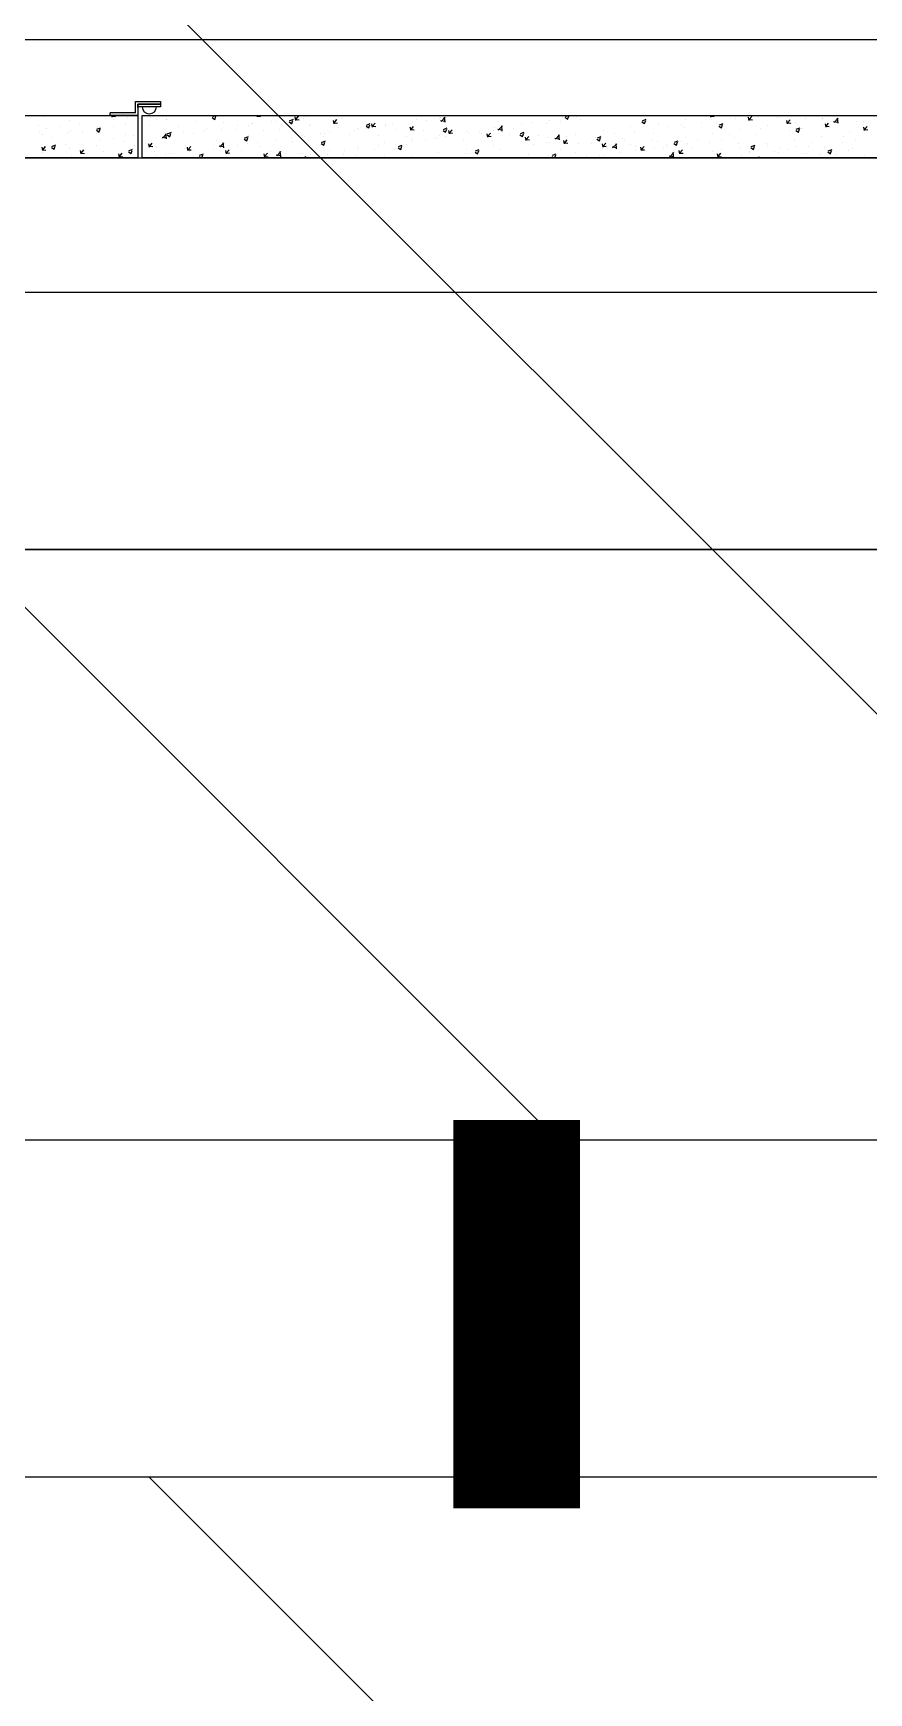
# Model space of a CAD drawing. Extents: x 758840 to 1108724, y -102573 to 143521.
# Drawn here: x 854416 to 855407, y 68672 to 70640 of the extents above; entities that cross this region are included whole.
import ezdxf
from ezdxf.xclip import XClip

# ---------------------------------------------------------------- set-up
doc = ezdxf.new("R2010")
doc.units = 0
doc.header["$LTSCALE"] = 1000
doc.header["$MEASUREMENT"] = 0
for name, color, linetype in [('02电气-设备', 255, 'Continuous'), ('02电气-设备基础', 252, 'Continuous'), ('电缆沟', 2, 'Continuous'), ('钢盖板', 6, 'Continuous')]:
    doc.layers.add(name, color=color, linetype=linetype)

# ---------------------------------------------------------------- blocks, each defined once
blk = doc.blocks.new('BD4-PAL0101-HVPM01')
at = {"layer": '02电气-设备'}
for p, q in [((8385828.9, -4143730.9), (8385828.9, -4143727.9)), ((8385828.9, -4143727.9), (8385858.9, -4143727.9)), ((8385828.9, -4143741.4), (8385828.9, -4143727.9)), ((8385828.9, -4143727.9), (8385831.9, -4143727.9)), ((8385858.9, -4143727.9), (8385858.9, -4143730.9)), ((8384589.4, -4143744.4), (8385831.9, -4143744.4)), ((8385720, -4143745.7), (8385720, -4143745.7)), ((8385828.9, -4143741.4), (8385798.9, -4143741.4)), ((8385798.9, -4143744.4), (8385798.9, -4143741.4)), ((8385831.9, -4143744.4), (8385798.9, -4143744.4)), ((8385801.3, -4143746.2), (8385801, -4143744.4)), ((8385801.4, -4143745.1), (8385802, -4143744.4)), ((8385801.4, -4143745.2), (8385805.2, -4143745.5)), ((8385803.3, -4143748.7), (8385803.3, -4143748.7)), ((8385819.2, -4143746.6), (8385819.2, -4143746.6)), ((8385858.9, -4143730.9), (8385831.9, -4143730.9)), ((8385831.9, -4143730.9), (8385831.9, -4143744.4)), ((8385831.9, -4143734.7), (8385831.9, -4143730.9)), ((8385831.9, -4143730.9), (8385858.9, -4143730.9)), ((8385858.9, -4143733.9), (8385831.9, -4143733.9)), ((8385831.9, -4143744.4), (8385831.9, -4143794.4)), ((8385836.9, -4143744.4), (8387079.9, -4143744.4)), ((8385836.9, -4143794.4), (8385836.9, -4143744.4)), ((8385847, -4143747.3), (8385847, -4143747.3)), ((8385854, -4143748.7), (8385854, -4143748.7)), ((8385858.9, -4143730.9), (8385858.9, -4143733.9)), ((8385866, -4143748.8), (8385866, -4143748.8)), ((8385866.1, -4143749.5), (8385866.1, -4143749.5)), ((8385920, -4143746.8), (8385923.2, -4143749)), ((8385920.6, -4143745.6), (8385923.7, -4143744.4)), ((8385923.2, -4143749), (8385924.4, -4143745.1)), ((8385973.6, -4143746.1), (8385973.3, -4143744.4)), ((8385973.7, -4143745), (8385974.2, -4143744.4)), ((8385973.7, -4143745.1), (8385977.5, -4143745.4)), ((8386011.8, -4143750.7), (8386016.3, -4143748.9)), ((8386019.1, -4143750.1), (8386018.4, -4143746.1)), ((8386019.2, -4143749), (8386022.3, -4143745.3)), ((8386019.2, -4143749), (8386023, -4143749.4)), ((8386028.4, -4143747.4), (8386028.4, -4143747.4)), ((8386030.5, -4143746), (8386030.5, -4143746)), ((8386064.8, -4143752.9), (8386067.8, -4143749.3)), ((8386073.6, -4143748.4), (8386073.6, -4143748.4)), ((8386162.8, -4143749.7), (8386162.8, -4143749.7)), ((8386189.8, -4143747.9), (8386189.8, -4143747.9)), ((8386190.4, -4143746.4), (8386190.4, -4143746.4)), ((8386191.5, -4143751.4), (8386196.5, -4143746.2)), ((8386196.4, -4143752.4), (8386195.7, -4143746.3)), ((8386213.9, -4143744.7), (8386213.9, -4143744.7)), ((8386319.9, -4143749.8), (8386319.9, -4143749.8)), ((8386335.2, -4143746.5), (8386335.2, -4143746.5)), ((8386338.4, -4143746.7), (8386341.6, -4143748.8)), ((8386339, -4143745.4), (8386341.7, -4143744.4)), ((8386341.5, -4143748.8), (8386342.8, -4143745)), ((8386351.9, -4143745.7), (8386351.9, -4143745.7)), ((8386357.3, -4143748.7), (8386357.3, -4143748.7)), ((8386430.2, -4143750.5), (8386434.7, -4143748.8)), ((8386481.8, -4143748.8), (8386481.8, -4143748.8)), ((8386511.3, -4143746.2), (8386511, -4143744.4)), ((8386511.4, -4143745), (8386512, -4143744.4)), ((8386511.4, -4143745.1), (8386515.2, -4143745.4)), ((8386540.8, -4143747.4), (8386540.8, -4143747.4)), ((8386554.8, -4143746.2), (8386554.8, -4143746.2)), ((8386556.9, -4143750.2), (8386556.2, -4143746.2)), ((8386556.5, -4143745.7), (8386556.5, -4143745.7)), ((8386556.7, -4143745.3), (8386556.7, -4143745.3)), ((8386557, -4143749), (8386560, -4143745.4)), ((8386557, -4143749.1), (8386560.8, -4143749.4)), ((8386590.3, -4143747.1), (8386590.3, -4143747.1)), ((8386602.5, -4143753), (8386605.6, -4143749.4)), ((8386624.2, -4143748.5), (8386624.2, -4143748.5)), ((8386643.4, -4143748.1), (8386643.4, -4143748.1)), ((8386644.1, -4143747.4), (8386644.1, -4143747.4)), ((8386657.5, -4143752.6), (8386662.4, -4143747.4)), ((8386662.3, -4143753.6), (8386661.6, -4143747.5)), ((8385714.2, -4143756.7), (8385714.2, -4143756.7)), ((8385715.5, -4143762.9), (8385715.5, -4143762.9)), ((8385719.3, -4143766.9), (8385719.3, -4143766.9)), ((8385723.2, -4143759.3), (8385723.2, -4143759.3)), ((8385739.1, -4143757.2), (8385739.1, -4143757.2)), ((8385749.4, -4143764.3), (8385749.4, -4143764.3)), ((8385751.2, -4143750.3), (8385751.2, -4143750.3)), ((8385751.9, -4143762.4), (8385751.9, -4143762.4)), ((8385763.2, -4143754), (8385763.2, -4143754)), ((8385766.5, -4143764.3), (8385766.5, -4143764.3)), ((8385782.8, -4143761.8), (8385786, -4143764)), ((8385783.3, -4143765.7), (8385783.3, -4143765.7)), ((8385783.4, -4143760.5), (8385787.8, -4143758.8)), ((8385783.9, -4143758.3), (8385783.9, -4143758.3)), ((8385786, -4143763.9), (8385787.2, -4143760.1)), ((8385803.5, -4143757.9), (8385803.5, -4143757.9)), ((8385816.9, -4143753.6), (8385816.9, -4143753.6)), ((8385817.2, -4143767.2), (8385817.2, -4143767.2)), ((8385826.5, -4143768.5), (8385826.5, -4143768.5)), ((8385845.6, -4143756.6), (8385845.6, -4143756.6)), ((8385861.1, -4143771.2), (8385866, -4143766.1)), ((8385865.9, -4143772.2), (8385865.2, -4143766.1)), ((8385866.7, -4143767.3), (8385869.8, -4143769.5)), ((8385867.2, -4143766), (8385871.7, -4143764.3)), ((8385869.8, -4143769.4), (8385871.1, -4143765.6)), ((8385870.4, -4143767.1), (8385870.4, -4143767.1)), ((8385879.5, -4143758), (8385879.5, -4143758)), ((8385886.3, -4143765), (8385886.3, -4143765)), ((8385898.2, -4143765.2), (8385898.2, -4143765.2)), ((8385900, -4143750.9), (8385900, -4143750.9)), ((8385910.4, -4143761.8), (8385910.4, -4143761.8)), ((8385913.4, -4143759.4), (8385913.4, -4143759.4)), ((8385930.8, -4143760.7), (8385930.8, -4143760.7)), ((8385933.9, -4143752.3), (8385933.9, -4143752.3)), ((8385947.3, -4143760.9), (8385947.3, -4143760.9)), ((8385950.5, -4143756.5), (8385950.5, -4143756.5)), ((8385958.5, -4143771.1), (8385962.9, -4143769.4)), ((8385962.5, -4143767.5), (8385962.5, -4143767.5)), ((8385962.8, -4143756.6), (8385962.8, -4143756.6)), ((8385966.4, -4143754.4), (8385966.4, -4143754.4)), ((8385967.8, -4143753.8), (8385967.8, -4143753.8)), ((8385981.2, -4143762.3), (8385981.2, -4143762.3)), ((8385990.4, -4143751.3), (8385990.4, -4143751.3)), ((8385995.8, -4143751.9), (8385995.8, -4143751.9)), ((8385999.5, -4143761.2), (8385999.5, -4143761.2)), ((8386001.7, -4143755.2), (8386001.7, -4143755.2)), ((8386011.3, -4143751.9), (8386014.4, -4143754.1)), ((8386014.4, -4143754), (8386015.7, -4143750.2)), ((8386015.1, -4143763.7), (8386015.1, -4143763.7)), ((8386027.7, -4143768.6), (8386027.7, -4143768.6)), ((8386029.7, -4143768.9), (8386029.7, -4143768.9)), ((8386035.6, -4143756.6), (8386035.6, -4143756.6)), ((8386036.5, -4143754.8), (8386036.5, -4143754.8)), ((8386049, -4143765.2), (8386049, -4143765.2)), ((8386051.7, -4143768.7), (8386051.7, -4143768.7)), ((8386053.8, -4143765.8), (8386053.8, -4143765.8)), ((8386059.7, -4143764.5), (8386059.7, -4143764.5)), ((8386064.7, -4143754.1), (8386064, -4143750.1)), ((8386064.8, -4143753), (8386068.6, -4143753.4)), ((8386069.5, -4143758.1), (8386069.5, -4143758.1)), ((8386082.9, -4143766.6), (8386082.9, -4143766.6)), ((8386088.8, -4143762.4), (8386088.8, -4143762.4)), ((8386092.7, -4143759.7), (8386092.7, -4143759.7)), ((8386093.9, -4143760.5), (8386093.9, -4143760.5)), ((8386102.5, -4143757), (8386105.7, -4143759.1)), ((8386103.1, -4143755.7), (8386107.5, -4143754)), ((8386103.4, -4143759.5), (8386103.4, -4143759.5)), ((8386105.7, -4143759.1), (8386107, -4143755.3)), ((8386110.2, -4143758.1), (8386109.5, -4143754.1)), ((8386109.8, -4143758.4), (8386109.8, -4143758.4)), ((8386110.3, -4143756.9), (8386113.4, -4143753.3)), ((8386110.3, -4143757), (8386114.1, -4143757.4)), ((8386116.8, -4143768), (8386116.8, -4143768)), ((8386125.3, -4143755.3), (8386125.3, -4143755.3)), ((8386125.8, -4143756), (8386125.8, -4143756)), ((8386133.8, -4143755.2), (8386133.8, -4143755.2)), ((8386137.3, -4143760.9), (8386137.3, -4143760.9)), ((8386150.7, -4143769.5), (8386150.7, -4143769.5)), ((8386155.8, -4143762.1), (8386155, -4143758.1)), ((8386155.9, -4143760.9), (8386158.9, -4143757.3)), ((8386155.9, -4143761), (8386159.7, -4143761.3)), ((8386157.4, -4143751.2), (8386157.4, -4143751.2)), ((8386171.2, -4143762.4), (8386171.2, -4143762.4)), ((8386173.9, -4143750), (8386173.9, -4143750)), ((8386189.6, -4143767.6), (8386189.6, -4143767.6)), ((8386190.9, -4143750.1), (8386196.6, -4143751)), ((8386193.8, -4143762.1), (8386196.9, -4143764.2)), ((8386194.4, -4143760.8), (8386198.8, -4143759.1)), ((8386196.9, -4143764.2), (8386198.2, -4143760.4)), ((8386201.3, -4143766), (8386200.6, -4143762.1)), ((8386201.4, -4143764.9), (8386204.5, -4143761.3)), ((8386201.4, -4143765), (8386205.2, -4143765.3)), ((8386205.1, -4143763.8), (8386205.1, -4143763.8)), ((8386222.2, -4143763.1), (8386222.2, -4143763.1)), ((8386224.1, -4143765.5), (8386224.1, -4143765.5)), ((8386237.3, -4143764.5), (8386237.3, -4143764.5)), ((8386239, -4143765.2), (8386239, -4143765.2)), ((8386246.9, -4143770), (8386246.1, -4143766)), ((8386247, -4143768.9), (8386250, -4143765.2)), ((8386247, -4143769), (8386250.7, -4143769.3)), ((8386253.2, -4143762.4), (8386253.2, -4143762.4)), ((8386254.3, -4143759), (8386254.3, -4143759)), ((8386258.7, -4143760.6), (8386264.3, -4143761.5)), ((8386259.3, -4143761.9), (8386264.2, -4143756.7)), ((8386261.2, -4143759.2), (8386261.2, -4143759.2)), ((8386264.1, -4143762.9), (8386263.4, -4143756.8)), ((8386272.9, -4143766.7), (8386272.9, -4143766.7)), ((8386277.2, -4143759.2), (8386277.2, -4143759.2)), ((8386285, -4143767.2), (8386288.2, -4143769.3)), ((8386285.6, -4143765.9), (8386290.1, -4143764.2)), ((8386287.3, -4143754.3), (8386287.3, -4143754.3)), ((8386288.2, -4143769.3), (8386289.5, -4143765.5)), ((8386292.5, -4143772.9), (8386295.6, -4143769.2)), ((8386298.2, -4143752.8), (8386298.2, -4143752.8)), ((8386306.8, -4143768.1), (8386306.8, -4143768.1)), ((8386317.3, -4143753.9), (8386317.3, -4143753.9)), ((8386327.1, -4143772.4), (8386332, -4143767.3)), ((8386331.9, -4143773.4), (8386331.2, -4143767.4)), ((8386333.2, -4143751.8), (8386333.2, -4143751.8)), ((8386340.7, -4143769.5), (8386340.7, -4143769.5)), ((8386351.2, -4143766.9), (8386351.2, -4143766.9)), ((8386376.9, -4143771), (8386381.3, -4143769.3)), ((8386380.7, -4143768.4), (8386380.7, -4143768.4)), ((8386384.1, -4143762.1), (8386384.1, -4143762.1)), ((8386396.6, -4143766.3), (8386396.6, -4143766.3)), ((8386416.7, -4143757.6), (8386416.7, -4143757.6)), ((8386420.6, -4143763.2), (8386420.6, -4143763.2)), ((8386429.7, -4143751.8), (8386432.8, -4143753.9)), ((8386432.8, -4143753.9), (8386434.1, -4143750.1)), ((8386443.7, -4143765.3), (8386443.7, -4143765.3)), ((8386448.8, -4143753.6), (8386448.8, -4143753.6)), ((8386460.7, -4143757.9), (8386460.7, -4143757.9)), ((8386476.6, -4143755.8), (8386476.6, -4143755.8)), ((8386480.7, -4143758.9), (8386480.7, -4143758.9)), ((8386500.7, -4143752.6), (8386500.7, -4143752.6)), ((8386513.6, -4143765.5), (8386513.6, -4143765.5)), ((8386517.8, -4143752.6), (8386517.8, -4143752.6)), ((8386520.9, -4143756.9), (8386524.1, -4143759)), ((8386521.5, -4143755.6), (8386525.9, -4143753.9)), ((8386524.1, -4143759), (8386525.3, -4143755.2)), ((8386533, -4143766.5), (8386533, -4143766.5)), ((8386545.7, -4143761.4), (8386545.7, -4143761.4)), ((8386564, -4143767.1), (8386564, -4143767.1)), ((8386570, -4143760.2), (8386570, -4143760.2)), ((8386578.7, -4143756.7), (8386578.7, -4143756.7)), ((8386602.4, -4143754.1), (8386601.7, -4143750.2)), ((8386602.5, -4143753.1), (8386606.3, -4143753.4)), ((8386604.1, -4143761.9), (8386604.1, -4143761.9)), ((8386607, -4143753.8), (8386607, -4143753.8)), ((8386611.3, -4143752.2), (8386611.3, -4143752.2)), ((8386612.2, -4143762), (8386615.3, -4143764.1)), ((8386612.7, -4143760.7), (8386617.2, -4143759)), ((8386615.3, -4143764.1), (8386616.6, -4143760.2)), ((8386620, -4143759.8), (8386620, -4143759.8)), ((8386642.6, -4143769.3), (8386642.6, -4143769.3)), ((8386644.1, -4143756.6), (8386644.1, -4143756.6)), ((8386648, -4143758.1), (8386647.2, -4143754.1)), ((8386648.1, -4143757), (8386651.1, -4143753.3)), ((8386648.1, -4143757.1), (8386651.9, -4143757.4)), ((8386656.9, -4143751.3), (8386662.5, -4143752.2)), ((8386658.1, -4143750), (8386658.1, -4143750)), ((8386675.6, -4143764.5), (8386675.6, -4143764.5)), ((8386684.2, -4143751.3), (8386684.2, -4143751.3)), ((8386692, -4143751.4), (8386692, -4143751.4)), ((8386693.5, -4143762.1), (8386692.8, -4143758.1)), ((8386693.6, -4143761), (8386696.7, -4143757.3)), ((8386693.6, -4143761.1), (8386697.4, -4143761.4)), ((8385719, -4143786), (8385718.3, -4143782)), ((8385718.5, -4143788), (8385718.5, -4143788)), ((8385719.1, -4143784.9), (8385722.2, -4143781.2)), ((8385719.1, -4143785), (8385722.9, -4143785.3)), ((8385722.4, -4143782.2), (8385722.4, -4143782.2)), ((8385729.4, -4143770.6), (8385729.4, -4143770.6)), ((8385729.4, -4143782.3), (8385732.6, -4143784.4)), ((8385730, -4143781), (8385734.5, -4143779.3)), ((8385732.6, -4143784.4), (8385733.9, -4143780.6)), ((8385746.4, -4143779), (8385746.4, -4143779)), ((8385751.1, -4143783.5), (8385751.1, -4143783.5)), ((8385764.6, -4143790), (8385763.9, -4143786)), ((8385764.7, -4143788.9), (8385767.7, -4143785.2)), ((8385764.7, -4143788.9), (8385768.5, -4143789.3)), ((8385783.2, -4143779.5), (8385783.2, -4143779.5)), ((8385786.5, -4143773.8), (8385786.5, -4143773.8)), ((8385790.7, -4143786.5), (8385790.7, -4143786.5)), ((8385802.4, -4143771.7), (8385802.4, -4143771.7)), ((8385810.2, -4143792.8), (8385813.3, -4143789.2)), ((8385816.1, -4143774.7), (8385816.1, -4143774.7)), ((8385820.7, -4143787.4), (8385823.9, -4143789.5)), ((8385821.3, -4143786.1), (8385825.7, -4143784.4)), ((8385823.9, -4143789.5), (8385825.1, -4143785.7)), ((8385827.7, -4143780.2), (8385827.7, -4143780.2)), ((8385845.8, -4143781.9), (8385845, -4143777.9)), ((8385845.8, -4143780.9), (8385849.6, -4143781.2)), ((8385845.9, -4143780.8), (8385848.9, -4143777.1)), ((8385851.4, -4143786.6), (8385851.4, -4143786.6)), ((8385853.5, -4143781.8), (8385853.5, -4143781.8)), ((8385860.5, -4143769.9), (8385866.1, -4143770.8)), ((8385865.2, -4143769.9), (8385865.2, -4143769.9)), ((8385887.4, -4143783.2), (8385887.4, -4143783.2)), ((8385888.4, -4143780.2), (8385888.4, -4143780.2)), ((8385891.3, -4143785.9), (8385890.6, -4143781.9)), ((8385891.4, -4143784.8), (8385894.5, -4143781.1)), ((8385891.4, -4143784.9), (8385895.2, -4143785.2)), ((8385893.7, -4143786.9), (8385893.7, -4143786.9)), ((8385897.4, -4143786.3), (8385897.4, -4143786.3)), ((8385921.3, -4143784.6), (8385921.3, -4143784.6)), ((8385925.4, -4143773.9), (8385925.4, -4143773.9)), ((8385928.3, -4143780.4), (8385933.9, -4143781.3)), ((8385928.9, -4143781.7), (8385933.8, -4143776.6)), ((8385930, -4143781.8), (8385930, -4143781.8)), ((8385933.7, -4143782.7), (8385933, -4143776.7)), ((8385933.8, -4143781.6), (8385933.8, -4143781.6)), ((8385936.9, -4143789.9), (8385936.1, -4143785.9)), ((8385936.9, -4143788.8), (8385940, -4143785.1)), ((8385936.9, -4143788.8), (8385940.7, -4143789.2)), ((8385940.6, -4143787.8), (8385940.6, -4143787.8)), ((8385949.7, -4143779.5), (8385949.7, -4143779.5)), ((8385955.2, -4143786.1), (8385955.2, -4143786.1)), ((8385957.9, -4143772.4), (8385961.1, -4143774.5)), ((8385961.1, -4143774.5), (8385962.3, -4143770.7)), ((8385962.1, -4143777.8), (8385962.1, -4143777.8)), ((8385973.7, -4143776.3), (8385973.7, -4143776.3)), ((8385977.7, -4143781.5), (8385977.7, -4143781.5)), ((8385982.5, -4143792.7), (8385985.6, -4143789.1)), ((8385989.1, -4143787.5), (8385989.1, -4143787.5)), ((8385995.1, -4143773), (8385995.1, -4143773)), ((8385996.6, -4143792.2), (8386001.6, -4143787.1)), ((8386001.5, -4143793.2), (8386000.8, -4143787.2)), ((8386013.8, -4143771), (8386013.8, -4143771)), ((8386014.7, -4143775.1), (8386014.7, -4143775.1)), ((8386023, -4143788.9), (8386023, -4143788.9)), ((8386049.2, -4143777.5), (8386052.3, -4143779.6)), ((8386049.7, -4143776.2), (8386054.2, -4143774.5)), ((8386052.3, -4143779.6), (8386053.6, -4143775.8)), ((8386059, -4143785.6), (8386059, -4143785.6)), ((8386077.2, -4143785.5), (8386077.2, -4143785.5)), ((8386091.9, -4143780.9), (8386091.9, -4143780.9)), ((8386093.1, -4143783.4), (8386093.1, -4143783.4)), ((8386113, -4143784.6), (8386113, -4143784.6)), ((8386117.1, -4143780.3), (8386117.1, -4143780.3)), ((8386124.5, -4143776.4), (8386124.5, -4143776.4)), ((8386140.4, -4143782.6), (8386143.6, -4143784.7)), ((8386141, -4143781.3), (8386145.5, -4143779.6)), ((8386143.6, -4143784.7), (8386144.9, -4143780.9)), ((8386150.1, -4143778.3), (8386150.1, -4143778.3)), ((8386156.6, -4143772.3), (8386156.6, -4143772.3)), ((8386157.2, -4143775), (8386157.2, -4143775)), ((8386173.1, -4143772.9), (8386173.1, -4143772.9)), ((8386184.6, -4143770.9), (8386184.6, -4143770.9)), ((8386187.1, -4143771.9), (8386187.1, -4143771.9)), ((8386188.8, -4143788.7), (8386188.8, -4143788.7)), ((8386197.2, -4143769.7), (8386197.2, -4143769.7)), ((8386218.5, -4143772.3), (8386218.5, -4143772.3)), ((8386221.4, -4143784.2), (8386221.4, -4143784.2)), ((8386231.7, -4143787.7), (8386234.8, -4143789.8)), ((8386232.3, -4143786.4), (8386236.7, -4143784.7)), ((8386234.8, -4143789.8), (8386236.1, -4143785.9)), ((8386236.5, -4143787.4), (8386236.5, -4143787.4)), ((8386252.4, -4143773.8), (8386252.4, -4143773.8)), ((8386253.5, -4143780.2), (8386253.5, -4143780.2)), ((8386260.5, -4143784.2), (8386260.5, -4143784.2)), ((8386286.3, -4143775.2), (8386286.3, -4143775.2)), ((8386286.5, -4143775.4), (8386286.5, -4143775.4)), ((8386292.4, -4143774), (8386291.7, -4143770)), ((8386292.5, -4143773), (8386296.3, -4143773.3)), ((8386300.6, -4143779), (8386300.6, -4143779)), ((8386316.5, -4143776.9), (8386316.5, -4143776.9)), ((8386319.1, -4143770.9), (8386319.1, -4143770.9)), ((8386320.2, -4143776.6), (8386320.2, -4143776.6)), ((8386326.5, -4143771.1), (8386332.1, -4143772)), ((8386332.6, -4143784.4), (8386332.6, -4143784.4)), ((8386338, -4143778), (8386337.2, -4143774)), ((8386338, -4143776.9), (8386341.8, -4143777.3)), ((8386338.1, -4143776.9), (8386341.1, -4143773.2)), ((8386340.6, -4143773.7), (8386340.6, -4143773.7)), ((8386350.4, -4143788), (8386350.4, -4143788)), ((8386354.1, -4143778.1), (8386354.1, -4143778.1)), ((8386369.6, -4143778), (8386369.6, -4143778)), ((8386374.6, -4143771), (8386374.6, -4143771)), ((8386376.3, -4143772.3), (8386379.5, -4143774.4)), ((8386379.4, -4143774.4), (8386380.7, -4143770.6)), ((8386383.5, -4143782), (8386382.8, -4143778)), ((8386383.4, -4143783.2), (8386383.4, -4143783.2)), ((8386383.6, -4143780.8), (8386386.7, -4143777.2)), ((8386383.6, -4143780.9), (8386387.4, -4143781.3)), ((8386388, -4143779.5), (8386388, -4143779.5)), ((8386394.2, -4143781.6), (8386399.9, -4143782.5)), ((8386394.8, -4143782.9), (8386399.8, -4143777.8)), ((8386399.7, -4143783.9), (8386399, -4143777.9)), ((8386403.9, -4143788.2), (8386403.9, -4143788.2)), ((8386406.7, -4143771.6), (8386406.7, -4143771.6)), ((8386408.5, -4143772.4), (8386408.5, -4143772.4)), ((8386416, -4143778.8), (8386416, -4143778.8)), ((8386421.9, -4143780.9), (8386421.9, -4143780.9)), ((8386421.9, -4143785.6), (8386421.9, -4143785.6)), ((8386429.1, -4143786), (8386428.3, -4143782)), ((8386429.1, -4143784.8), (8386432.2, -4143781.2)), ((8386429.1, -4143784.9), (8386432.9, -4143785.2)), ((8386442.4, -4143773.8), (8386442.4, -4143773.8)), ((8386444, -4143782.9), (8386444, -4143782.9)), ((8386448.1, -4143774.7), (8386448.1, -4143774.7)), ((8386455.8, -4143782.4), (8386455.8, -4143782.4)), ((8386458.9, -4143779.2), (8386458.9, -4143779.2)), ((8386459.9, -4143780.8), (8386459.9, -4143780.8)), ((8386462.6, -4143793.4), (8386467.6, -4143788.3)), ((8386467.4, -4143794.4), (8386466.7, -4143788.4)), ((8386467.6, -4143777.4), (8386470.7, -4143779.5)), ((8386468.1, -4143776.1), (8386472.6, -4143774.4)), ((8386470.7, -4143779.5), (8386472, -4143775.6)), ((8386474.6, -4143789.9), (8386473.9, -4143786)), ((8386474.7, -4143788.8), (8386477.8, -4143785.2)), ((8386474.7, -4143788.9), (8386478.5, -4143789.2)), ((8386476.3, -4143775.3), (8386476.3, -4143775.3)), ((8386481, -4143770), (8386481, -4143770)), ((8386484, -4143777.7), (8386484, -4143777.7)), ((8386489.7, -4143783.8), (8386489.7, -4143783.8)), ((8386495.9, -4143772.9), (8386495.9, -4143772.9)), ((8386510.2, -4143776.7), (8386510.2, -4143776.7)), ((8386512.9, -4143786.6), (8386512.9, -4143786.6)), ((8386520.2, -4143792.8), (8386523.3, -4143789.1)), ((8386523.6, -4143785.2), (8386523.6, -4143785.2)), ((8386524.1, -4143772.4), (8386524.1, -4143772.4)), ((8386540, -4143770.3), (8386540, -4143770.3)), ((8386544.1, -4143778.1), (8386544.1, -4143778.1)), ((8386544.9, -4143782.6), (8386544.9, -4143782.6)), ((8386557.2, -4143788.7), (8386557.2, -4143788.7)), ((8386557.5, -4143786.7), (8386557.5, -4143786.7)), ((8386558.8, -4143782.4), (8386562, -4143784.6)), ((8386559.4, -4143781.2), (8386563.8, -4143779.5)), ((8386562, -4143784.6), (8386563.2, -4143780.7)), ((8386577.9, -4143777.8), (8386577.9, -4143777.8)), ((8386578, -4143779.6), (8386578, -4143779.6)), ((8386587.4, -4143786.9), (8386587.4, -4143786.9)), ((8386591.4, -4143788.1), (8386591.4, -4143788.1)), ((8386594.3, -4143782.4), (8386594.3, -4143782.4)), ((8386603.3, -4143784.8), (8386603.3, -4143784.8)), ((8386610.5, -4143773.3), (8386610.5, -4143773.3)), ((8386611.9, -4143781), (8386611.9, -4143781)), ((8386627.4, -4143781.6), (8386627.4, -4143781.6)), ((8386631.3, -4143776), (8386631.3, -4143776)), ((8386645.8, -4143782.4), (8386645.8, -4143782.4)), ((8386650.1, -4143787.5), (8386653.2, -4143789.7)), ((8386650.6, -4143786.3), (8386655.1, -4143784.5)), ((8386653.2, -4143789.6), (8386654.5, -4143785.8)), ((8386667.5, -4143776.4), (8386667.5, -4143776.4)), ((8386668.3, -4143769.7), (8386668.3, -4143769.7)), ((8386674.8, -4143785.6), (8386674.8, -4143785.6)), ((8386679.7, -4143783.9), (8386679.7, -4143783.9)), ((8386683.4, -4143774.3), (8386683.4, -4143774.3)), ((8381447.4, -4143794.4), (8394807.4, -4143794.4)), ((8385831.9, -4143794.4), (8384589.4, -4143794.4)), ((8385753.7, -4143792.9), (8385753.7, -4143792.9)), ((8385810.1, -4143794), (8385809.4, -4143790)), ((8385809.8, -4143793.5), (8385809.8, -4143793.5)), ((8385810.2, -4143792.9), (8385814, -4143793.3)), ((8387079.9, -4143794.4), (8385836.9, -4143794.4)), ((8385853.7, -4143792.1), (8385853.7, -4143792.1)), ((8385864.4, -4143791.1), (8385864.4, -4143791.1)), ((8385869.6, -4143790), (8385869.6, -4143790)), ((8385903.6, -4143794.2), (8385903.6, -4143794.2)), ((8385904.6, -4143792.9), (8385906.8, -4143794.4)), ((8385905.1, -4143791.6), (8385909.6, -4143789.9)), ((8385907.9, -4143794.4), (8385909, -4143791.2)), ((8385982.4, -4143793.9), (8385981.7, -4143789.9)), ((8385982.5, -4143792.8), (8385986.3, -4143793.2)), ((8385994.3, -4143794.2), (8385994.3, -4143794.2)), ((8385996, -4143790.9), (8386001.7, -4143791.8)), ((8386013, -4143794), (8386013, -4143794)), ((8386026.9, -4143789.7), (8386026.9, -4143789.7)), ((8386027.3, -4143794.4), (8386027.2, -4143793.9)), ((8386030, -4143794.4), (8386031.1, -4143793.1)), ((8386037.1, -4143790.8), (8386037.1, -4143790.8)), ((8386056.9, -4143790.4), (8386056.9, -4143790.4)), ((8386076, -4143791), (8386076, -4143791)), ((8386090.8, -4143791.8), (8386090.8, -4143791.8)), ((8386124.7, -4143793.2), (8386124.7, -4143793.2)), ((8386155.8, -4143793.5), (8386155.8, -4143793.5)), ((8386220.6, -4143789.5), (8386220.6, -4143789.5)), ((8386295.6, -4143790.7), (8386295.6, -4143790.7)), ((8386318.3, -4143792.1), (8386318.3, -4143792.1)), ((8386322.9, -4143792.8), (8386325.3, -4143794.4)), ((8386323.5, -4143791.5), (8386328, -4143789.8)), ((8386326.3, -4143794.4), (8386327.4, -4143791)), ((8386364, -4143793.5), (8386364, -4143793.5)), ((8386379.9, -4143791.4), (8386379.9, -4143791.4)), ((8386384.8, -4143791.9), (8386384.8, -4143791.9)), ((8386462, -4143792.1), (8386467.7, -4143793)), ((8386480.3, -4143791.1), (8386480.3, -4143791.1)), ((8386520.1, -4143793.9), (8386519.4, -4143790)), ((8386520.2, -4143792.9), (8386524, -4143793.2)), ((8386547.3, -4143792.2), (8386547.3, -4143792.2)), ((8386565, -4143794.4), (8386565, -4143793.9)), ((8386567.8, -4143794.4), (8386568.8, -4143793.1)), ((8386625.3, -4143789.5), (8386625.3, -4143789.5)), ((8386641.8, -4143790.4), (8386641.8, -4143790.4)), ((8386659.2, -4143791), (8386659.2, -4143791)), ((8386693.1, -4143792.4), (8386693.1, -4143792.4))]:
    blk.add_line(p, q, dxfattribs=at)
blk.add_arc((8385845.4, -4143733.9), 8.49, 180, 0, dxfattribs=at)
blk = doc.blocks.new('A$C675A25EF')
at = {"layer": '钢盖板'}
h = blk.add_hatch(dxfattribs=at)
h.set_pattern_fill('ANSI31', color=8, scale=5000, style=0)
h.set_pattern_definition([(45, (-316780.8, -189325), (-441.94174, 441.94174), [])])
h.paths.add_polyline_path([(56721.3, -23142), (62139.3, -23142), (62139.3, -23542), (56721.3, -23542)], flags=16)
h.paths.add_polyline_path([(62839.3, -23142), (171003.3, -23142), (171003.3, -23542), (62839.3, -23542)], flags=16)
h.paths.add_polyline_path([(171703.3, -23142), (177121.3, -23142), (177121.3, -23542), (171703.3, -23542)], flags=16)
h.paths.add_polyline_path([(177121.3, -47841.9), (177821.3, -47841.9), (177821.3, -24642), (178221.3, -24242), (211693.3, -24242), (211693.3, -25341.9), (211993.3, -25341.9), (211993.3, -24242), (216517.3, -24242), (216517.3, -25341.9), (216817.3, -25341.9), (216817.3, -24242), (216811.3, -24242), (216811.3, -23542), (177821.3, -23542), (177821.3, -23142), (216817.3, -23142), (216817.3, -21342.1), (216517.3, -21342.1), (216517.3, -22442), (211993.3, -22442), (211993.3, -21342.1), (211693.3, -21342.1), (211693.3, -22442), (192141.8, -22442), (192141.8, -21542), (194493.8, -21542), (194493.8, -20942), (184491.8, -20942), (184491.8, -21542), (185341.8, -21542), (185341.8, -22442), (169651.3, -22442), (169651.3, -21542), (171703.3, -21542), (171703.3, -20939.3), (161803.3, -20939.3), (161803.3, -21542), (162851.3, -21542), (162851.3, -22442), (143449.3, -22442), (143449.3, -21342.1), (143149.3, -21342.1), (143149.3, -22442), (138625.3, -22442), (138625.3, -21342.1), (138325.3, -21342.1), (138325.3, -22442), (95517.3, -22442), (95517.3, -21342.1), (95217.3, -21342.1), (95217.3, -22442), (90693.3, -22442), (90693.3, -21342.1), (90393.3, -21342.1), (90393.3, -22442), (70991.3, -22442), (70991.3, -21542), (72039.3, -21542), (72039.3, -20942), (62141.3, -20942), (62141.3, -21542), (64191.3, -21542), (64191.3, -22442), (48500.8, -22442), (48500.8, -21542), (49350.8, -21542), (49350.8, -20942), (39350.8, -20942), (39350.8, -21542), (41700.8, -21542), (41700.8, -22442), (22149.3, -22442), (22149.3, -21342.1), (21849.3, -21342.1), (21849.3, -22442), (17325.3, -22442), (17325.3, -21342.1), (17025.3, -21342.1), (17025.3, -22442), (17031.3, -22442), (17031.3, -23142), (56021.3, -23142), (56021.3, -23542), (17025.3, -23542), (17025.3, -25341.9), (17325.3, -25341.9), (17325.3, -24242), (21849.3, -24242), (21849.3, -25341.9), (22149.3, -25341.9), (22149.3, -24242), (55620.6, -24241.3), (56021.3, -24642), (56021.2, -47872.1), (56721.2, -47875.8), (56720.6, -24642.7), (57121.3, -24242), (64191.3, -24242), (64191.3, -25142), (62141.3, -25142), (62141.3, -25742), (72041.3, -25742), (72041.3, -25142), (70991.3, -25142), (70991.3, -24242), (90393.3, -24242), (90393.3, -25341.9), (90693.3, -25341.9), (90693.3, -24242), (95217.3, -24242), (95217.3, -25341.9), (95517.3, -25341.9), (95517.3, -24242), (138325.3, -24242), (138325.3, -25341.9), (138625.3, -25341.9), (138625.3, -24242), (143149.3, -24242), (143149.3, -25341.9), (143449.3, -25341.9), (143449.3, -24242), (162851.3, -24242), (162851.3, -25142), (161803.3, -25142), (161803.3, -25742), (171703.3, -25742), (171703.3, -25142), (169651.3, -25142), (169651.3, -24242), (176720.6, -24241.3), (177121.3, -24642)])
h.paths.add_polyline_path([(111433.3, -23142), (122409.3, -23142), (122409.3, -22442), (111433.3, -22442)], flags=16)
h.paths.add_polyline_path([(111433.3, -24242), (122409.3, -24242), (122409.3, -23542), (111433.3, -23542)], flags=16)
at = {"layer": '钢盖板', "color": 8}
for points in [[(111433.3, -23142), (62841.3, -23142), (62841.3, -23542), (111433.3, -23542)], [(56721.5, -47873.9), (56721.5, -24242), (90391.3, -24242), (90391.3, -25341.9), (90691.3, -25341.9), (90691.3, -24242), (95211.3, -24242), (95211.3, -25341.9), (95511.3, -25341.9), (95511.3, -24242), (111433.3, -24242)]]:
    blk.add_lwpolyline(points, dxfattribs=at)
blk = doc.blocks.new('dlg')
at = {"layer": '电缆沟'}
for p, q in [((684656.2, 164514.9), (651386.2, 164514.9)), ((657106.2, 163814.9), (705698.2, 163814.9)), ((705698.2, 163414.9), (657106.2, 163414.9))]:
    blk.add_line(p, q, dxfattribs=at)
at = {"layer": '电缆沟', "const_width": 150}
blk.add_lwpolyline([(659442.9, 163838.2), (659442.9, 163377.7)], dxfattribs=at)

msp = doc.modelspace()

# ---------------------------------------------------------------- linework, layer by layer
at = {"layer": '02电气-设备基础'}
msp.add_lwpolyline([(865704.28, 70332.53), (847360.28, 70332.53), (847360.28, 70632.53), (865704.28, 70632.53)], close=True, dxfattribs=at)
at = {"layer": '钢盖板', "color": 8}
msp.add_lwpolyline([(806843.02, 68927.64), (806843.02, 67127.75), (807143.02, 67127.75), (807143.02, 68227.64), (811663.02, 68227.64), (811663.02, 67127.75), (811963.02, 67127.75), (811963.02, 68227.64), (880203.02, 68227.64), (880203.02, 67127.75), (880503.02, 67127.75), (880503.02, 68227.64), (885023.02, 68227.64), (885023.02, 67127.75), (885323.02, 67127.75), (885323.02, 68227.64), (901245.02, 68227.64), (901245.02, 68927.64), (852653.02, 68927.64), (852653.02, 69327.64), (901245.02, 69327.64)], dxfattribs=at)

# ---------------------------------------------------------------- block references
at = {"layer": '02电气-设备'}
msp.add_blockref('BD4-PAL0101-HVPM01', (-7531291.39, 4214286.89, 0), dxfattribs=at)
at = {"layer": '电缆沟', "color": 250}
ref = msp.add_blockref('dlg', (195546.85, -94487.22), dxfattribs=at)
XClip(ref).set_block_clipping_path([(593286.1732931416, 142691.8646106179), (716986.1733082433, 211143.5433225089)])
at = {"layer": '钢盖板', "color": 8}
ref = msp.add_blockref('A$C675A25EF', (789811.69, 45785.61), dxfattribs=dict(at, xscale=-1, rotation=180))
XClip(ref).set_block_clipping_path([(-928.670863559, -70942.9526504109), (122721.3291515426, 2298.0898296545)])

doc.saveas('drawing.dxf')
